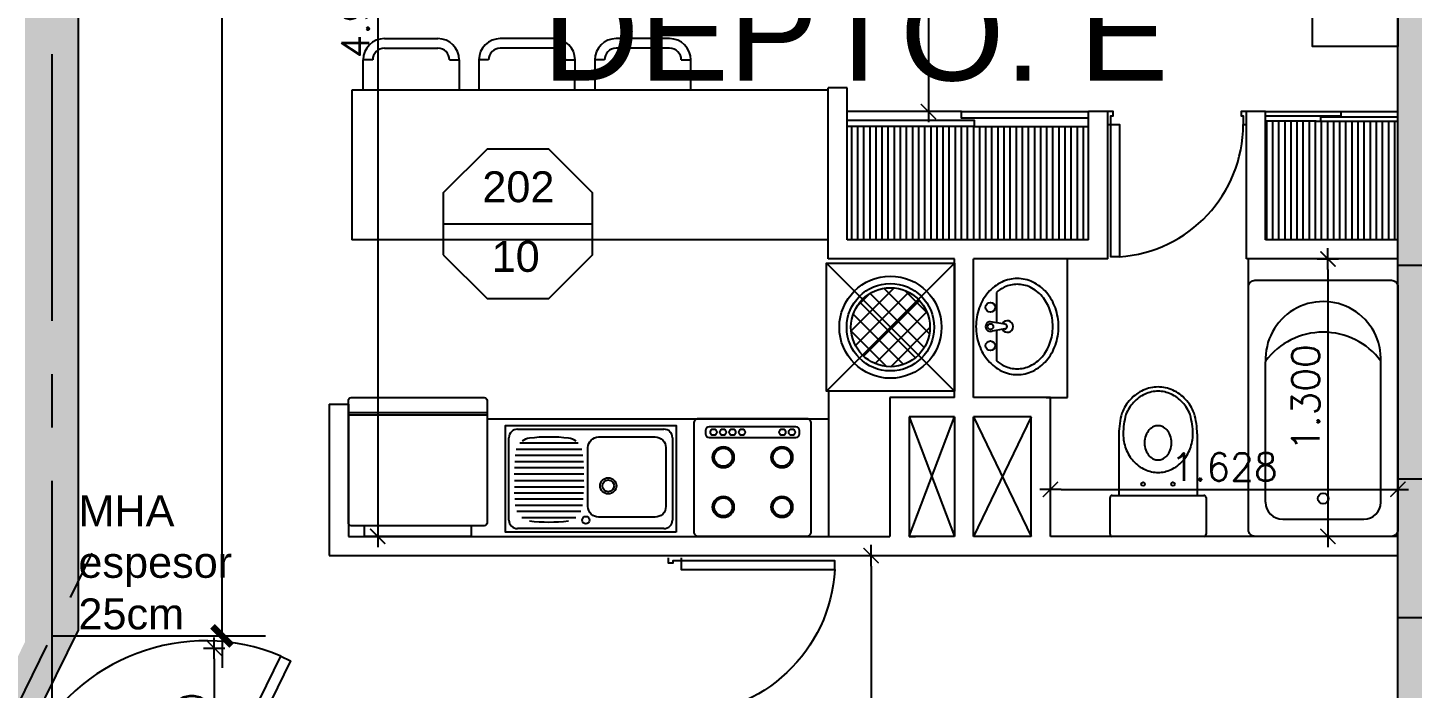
# Model space of a CAD drawing. Header units: millimetres. Extents: x 0 to 223, y -18 to 76.
# Drawn here: x 139.1 to 145.59, y 37.26 to 40.35 of the extents above; entities that cross this region are included whole.
import ezdxf

# ---------------------------------------------------------------- set-up
doc = ezdxf.new("R2010")
doc.units = ezdxf.units.MM
doc.linetypes.add('CENTER', pattern=[2, 1.25, -0.25, 0.25, -0.25])
for name, color, linetype in [('01', 1, 'Continuous'), ('04', 4, 'Continuous'), ('06', 6, 'Continuous'), ('Capa1', 8, 'Continuous'), ('COTAS1', 2, 'Continuous'), ('Cotas2', 1, 'Continuous'), ('EJES', 1, 'CENTER'), ('GRIS', 9, 'Continuous'), ('LOSAS', 7, 'Continuous'), ('MUROS_EST', 5, 'Continuous'), ('PUERTAS', 1, 'Continuous'), ('VIGAS_1', 2, 'Continuous')]:
    doc.layers.add(name, color=color, linetype=linetype)
doc.styles.add('Arial', font='arial.ttf')
doc.styles.add('INTERARQ', font='ROMANS.SHX')
doc.styles.get("Standard").update_dxf_attribs({"font": 'arial.ttf'})
doc.dimstyles.new('ESCALA_1-50', dxfattribs={"dimtxt": 0.13, "dimasz": 0.05, "dimexe": 0.18, "dimexo": 0.0625, "dimgap": 0.04, "dimtad": 1, "dimdec": 3, "dimzin": 0, "dimdsep": 46, "dimtxsty": 'INTERARQ', "dimblk": 'DIMTICK', "dimcen": 0.09, "dimse1": 1, "dimse2": 1, "dimclrd": 1, "dimclre": 1, "dimclrt": 2, "dimadec": 0, "dimazin": 0, "dimtfac": 4.5, "dimtdec": 3, "dimtofl": 0, "dimtmove": 2, "dimatfit": 3, "dimldrblk": 'DIMTICK', "dimfxl": 1, "dimtolj": 1, "dimtzin": 0, "dimarcsym": 0})
pattern_1 = [(0, (0, 0), (0, 6.985), [5.08, -1.905]), (90, (0, 0), (-6.985, 4e-16), [5.08, -1.905])]

# ---------------------------------------------------------------- blocks, each defined once
blk = doc.blocks.new('DIMTICK')
at = {"color": 1}
for p, q in [((-1, 0), (1, 0)), ((0, 1), (0, -1))]:
    blk.add_line(p, q, dxfattribs=at)
at = {"color": 3, "const_width": 0.141}
blk.add_lwpolyline([(0.71, 0.71), (-0.71, -0.71)], dxfattribs=at)
blk = doc.blocks.new('*D135')
at = {"layer": '01', "color": 1, "lineweight": -2, "transparency": 16777216}
blk.add_line((139.9729, 37.3973), (139.9729, 36.5773), dxfattribs=at)
at = {"layer": 'Defpoints', "color": 0, "transparency": 16777216}
for p in [(140.1598, 37.4473), (139.9729, 36.5273), (140.1598, 36.5273)]:
    blk.add_point(p, dxfattribs=at)
at = {"layer": '01', "color": 1, "lineweight": -2, "transparency": 16777216, "xscale": 0.05, "yscale": 0.05, "zscale": 0.05}
for p, rotation in [((139.9729, 37.4473), 90), ((139.9729, 36.5273), 270)]:
    blk.add_blockref('DIMTICK', p, dxfattribs=dict(at, rotation=rotation))
at = {"layer": '01', "color": 2, "transparency": 16777216, "insert": (139.8679, 36.9873), "char_height": 0.13, "attachment_point": 5, "rotation": 90, "style": 'INTERARQ'}
blk.add_mtext('\\A1;0.920', dxfattribs=at)
blk = doc.blocks.new('Tina 120')
for p, q in [((0.19, -0.08), (-0.19, -0.08)), ((-0.27, -0.16), (-0.27, -0.8175)), ((0.27, -0.16), (0.27, -0.8175))]:
    blk.add_line(p, q)
blk.add_lwpolyline([(0.35, -0.03), (0.35, -1.17, -0.414214), (0.32, -1.2), (-0.32, -1.2, -0.414214), (-0.35, -1.17), (-0.35, -0.03, -0.414214), (-0.32, 0), (0.32, 0, -0.414214)], format="xyb", close=True)
blk.add_circle((0, -0.1774), 0.025)
for centre, radius, start, end in [((-0.19, -0.16), 0.08, 90, 180), ((0.19, -0.16), 0.08, 0, 90), ((0, -0.8297), 0.2703, 177.40787, 2.59213), ((0, -0.6197), 0.337, 216.75985, 323.24015)]:
    blk.add_arc(centre, radius, start, end)
blk = doc.blocks.new('CAMA-GR')
blk.add_line((0.35, 0.75), (0.35, -0.75))
at = {"color": 9}
for p, q in [((1.695, -0.75), (1.695, 0.75)), ((1.73, -0.75), (1.73, 0.75)), ((1.765, -0.75), (1.765, 0.75)), ((1.8, -0.75), (1.8, 0.75)), ((0.6523, 0.65), (1.9, 0.65)), ((0.674, 0.615), (1.9, 0.615)), ((0.6775, 0.545), (1.9, 0.545)), ((0.6821, 0.58), (1.9, 0.58))]:
    blk.add_line(p, q, dxfattribs=at)
for points in [[(0, 1.2178), (0.4, 1.2178), (0.4, 0.8178), (0, 0.8178)], [(1.9, 0.75), (0, 0.75), (0, -0.75), (1.9, -0.75)], [(0, -1.2178), (0.4, -1.2178), (0.4, -0.8178), (0, -0.8178)]]:
    blk.add_lwpolyline(points, close=True)
blk.add_lwpolyline([(0.599, 0.75, 0.196142), (0.35, 0.175, -0.130879), (0.6366, 0.4914, 0.426673), (0.6638, 0.6332, -0.055293)], format="xyb", close=True)
blk = doc.blocks.new('REFRI')
for p, q in [((-0.58, -0.325), (-0.58, 0.325)), ((-0.57, -0.325), (-0.57, 0.325))]:
    blk.add_line(p, q)
blk.add_lwpolyline([(-0.6368, 0.325), (-0.0632, 0.325, -0.414214), (-0.05, 0.3118), (-0.05, -0.3118, -0.414214), (-0.0632, -0.325), (-0.6368, -0.325, -0.414214), (-0.65, -0.3118), (-0.65, 0.3118, -0.414214)], format="xyb", close=True)
blk.add_lwpolyline([(-0.05, 0.25), (0, 0.25), (0, -0.25), (-0.05, -0.25)])
blk = doc.blocks.new('P_65')
at = {"color": 9}
blk.add_arc((-0.0126, 0.059), 0.6224, 93.90508, 179.90905, dxfattribs=at)
at = {"layer": 'PUERTAS'}
blk.add_lwpolyline([(-0.015, 0.06), (-0.055, 0.06), (-0.055, 0.68), (-0.015, 0.68)], close=True, dxfattribs=at)
for points in [[(-0.65, 0), (-0.625, 0), (-0.625, 0.02), (-0.635, 0.02), (-0.635, 0.06), (-0.65, 0.06)], [(0, 0.06), (-0.015, 0.06), (-0.015, 0.02), (-0.025, 0.02), (-0.025, 0), (0, 0)]]:
    blk.add_lwpolyline(points, dxfattribs=at)
blk = doc.blocks.new('Van1-pla')
for p, q in [((-1.41, 37.99), (-2.71, 45.49)), ((0.99, 37.99), (2.29, 45.49)), ((-2.16, 42.32), (-18.03, 42.32)), ((17.6, 42.32), (1.74, 42.32))]:
    blk.add_line(p, q)
blk.add_lwpolyline([(-25.21, 31.5, 0.112687), (-23.37, 23.44, 0.103282), (-17.89, 16.3, 0.092276), (-9.94, 11.68, 0.085761), (-0.21, 10, 0.085761), (9.52, 11.68, 0.092276), (17.47, 16.3, 0.103282), (22.95, 23.44, 0.112687), (24.79, 31.5, 0.112687), (22.95, 39.56, 0.103282), (17.47, 46.7, 0.092276), (9.52, 51.32, 0.085761), (-0.21, 53, 0.085761), (-9.94, 51.32, 0.092276), (-17.89, 46.7, 0.103282), (-23.37, 39.56, 0.112687)], format="xyb", close=True)
for points in [[(-18.03, 42.32, 0.063934), (-20.67, 38.26, 0.112687), (-22.21, 31.5, 0.112687)], [(-22.21, 31.5, 0.112687), (-20.67, 24.74, 0.103282), (-15.93, 18.57, 0.092276), (-8.94, 14.51, 0.085761), (-0.21, 13, 0.085761), (8.51, 14.51, 0.092276), (15.51, 18.57, 0.103282), (20.25, 24.74, 0.112687), (21.79, 31.5, 0.112687), (20.25, 38.26, 0.063934), (17.6, 42.32, 0.092276)]]:
    blk.add_lwpolyline(points, format="xyb")
for centre, radius in [((-10.21, 45.49), 2.5), ((-0.21, 45.49), 1.5), ((9.79, 45.49), 2.5)]:
    blk.add_circle(centre, radius)
for centre, radius, start, end in [((-0.21, 45.49), 2.5, 340.33287, 199.66713), ((-0.21, 36.6), 3, 118.18244, 61.81756), ((-0.21, 37.99), 1.2, 180, 0)]:
    blk.add_arc(centre, radius, start, end)
blk = doc.blocks.new('P_75')
at = {"color": 9}
blk.add_arc((-0.0129, 0.0592), 0.7221, 93.33599, 179.93331, dxfattribs=at)
at = {"layer": 'PUERTAS'}
blk.add_lwpolyline([(-0.015, 0.06), (-0.055, 0.06), (-0.055, 0.78), (-0.0149, 0.78)], close=True, dxfattribs=at)
for points in [[(-0.75, 0), (-0.725, 0), (-0.725, 0.02), (-0.735, 0.02), (-0.735, 0.06), (-0.75, 0.06)], [(0, 0.06), (-0.015, 0.06), (-0.015, 0.02), (-0.025, 0.02), (-0.025, 0), (0, 0)]]:
    blk.add_lwpolyline(points, dxfattribs=at)
blk = doc.blocks.new('LAVPLATO')
for p, q in [((-0.383, -0.443), (-0.383, -0.057)), ((-0.343, -0.017), (0.343, -0.017)), ((0.383, -0.057), (0.383, -0.443)), ((0.0387, -0.1255), (0.3533, -0.1255)), ((0.0458, -0.0965), (0.3462, -0.0965)), ((0.0694, -0.0675), (0.3226, -0.0675)), ((0.0338, -0.1835), (0.3582, -0.1835)), ((0.0357, -0.1545), (0.3563, -0.1545)), ((0.0315, -0.2115), (0.3574, -0.2115)), ((0.0319, -0.2415), (0.3578, -0.2415)), ((0.0323, -0.2715), (0.3582, -0.2715)), ((0.0327, -0.3015), (0.3578, -0.3015)), ((0.0342, -0.3305), (0.3563, -0.3305)), ((0.0342, -0.3305), (0.3563, -0.3305)), ((0.0369, -0.3595), (0.3536, -0.3595)), ((0.0369, -0.3595), (0.3536, -0.3595)), ((0.0416, -0.3885), (0.3489, -0.3885)), ((0.0586, -0.4175), (0.3319, -0.4175)), ((0.343, -0.483), (-0.343, -0.483))]:
    blk.add_line(p, q)
blk.add_lwpolyline([(-0.4, 0), (0.4, 0), (0.4, -0.5), (-0.4, -0.5)], close=True)
blk.add_lwpolyline([(-0.302, -0.0709), (-0.037, -0.0709, -0.414214), (0.013, -0.1209), (0.013, -0.3965, -0.414214), (-0.037, -0.4465), (-0.302, -0.4465, -0.414214), (-0.352, -0.3965), (-0.352, -0.1209, -0.414214)], format="xyb", close=True)
for centre, radius in [((0.023, -0.057), 0.0175), ((-0.082, -0.2175), 0.038), ((-0.082, -0.2175), 0.0275)]:
    blk.add_circle(centre, radius)
for centre, radius, start, end in [((-0.343, -0.057), 0.04, 90, 180), ((0.196, -0.7978), 0.75, 83.02075, 96.97925), ((0.343, -0.057), 0.04, 360, 90), ((-0.343, -0.443), 0.04, 180, 270), ((0.1132, -0.3662), 0.075, 233.56948, 263.02075), ((0.1952, 0.3038), 0.75, 263.02075, 276.97925), ((0.2773, -0.3662), 0.075, 276.97925, 306.43052), ((0.343, -0.443), 0.04, 270, 360)]:
    blk.add_arc(centre, radius, start, end)
blk = doc.blocks.new('encimera')
for points in [[(-0.5635, -0.275), (-0.0548, -0.275, 0.414214), (-0.0341, -0.2543), (-0.0341, 0.2543, 0.414214), (-0.0548, 0.275), (-0.5635, 0.275, 0.414214), (-0.5841, 0.2543), (-0.5841, -0.2543, 0.414214)], [(-0.5298, -0.22), (-0.5134, -0.22, 0.414214), (-0.4968, -0.2035), (-0.4968, 0.2035, 0.414214), (-0.5134, 0.22), (-0.5298, 0.22, 0.414214), (-0.5463, 0.2035), (-0.5463, -0.2035, 0.414214)]]:
    blk.add_lwpolyline(points, format="xyb", close=True)
at = {"color": 9}
for centre, radius in [((-0.5218, 0.1843), 0.0148), ((-0.5218, 0.1401), 0.0148), ((-0.4042, 0.1375), 0.0424), ((-0.1716, 0.1375), 0.0424), ((-0.5218, -0.0499), 0.0148), ((-0.5218, -0.0942), 0.0148), ((-0.5218, -0.1385), 0.0148), ((-0.4042, -0.1375), 0.0424), ((-0.1716, -0.1375), 0.0424), ((-0.5218, -0.1828), 0.0148)]:
    blk.add_circle(centre, radius, dxfattribs=at)
for centre in [(-0.4042, 0.1375), (-0.1716, 0.1375), (-0.4042, -0.1375), (-0.1716, -0.1375)]:
    blk.add_circle(centre, 0.05)
blk = doc.blocks.new('TICK1')
at = {"color": 2}
for points in [[(0, 0), (-1, 0)], [(0, 0), (1, 0)]]:
    blk.add_lwpolyline(points, dxfattribs=at)
at = {"color": 2, "const_width": 0.2}
blk.add_lwpolyline([(-0.3, -0.3), (0.3, 0.3)], dxfattribs=at)
blk = doc.blocks.new('*D301')
at = {"layer": '01', "color": 1, "lineweight": -2, "transparency": 16777216}
blk.add_line((143.3201, 42.9005), (143.3201, 40.0104), dxfattribs=at)
at = {"layer": 'Defpoints', "color": 0, "transparency": 16777216}
for p in [(142.94, 42.9505), (142.94, 39.9604), (143.3201, 39.9604)]:
    blk.add_point(p, dxfattribs=at)
at = {"layer": '01', "color": 1, "lineweight": -2, "transparency": 16777216, "xscale": 0.05, "yscale": 0.05, "zscale": 0.05}
for p, rotation in [((143.3201, 42.9505), 90), ((143.3201, 39.9604), 270)]:
    blk.add_blockref('DIMTICK', p, dxfattribs=dict(at, rotation=rotation))
at = {"layer": '01', "color": 2, "transparency": 16777216, "insert": (143.2151, 41.4554), "char_height": 0.13, "attachment_point": 5, "rotation": 90, "style": 'INTERARQ'}
blk.add_mtext('\\A1;2.990', dxfattribs=at)
blk = doc.blocks.new('*D238')
at = {"layer": '01', "color": 1, "lineweight": -2, "transparency": 16777216}
blk.add_line((140.7397, 42.9004), (140.7397, 38.0204), dxfattribs=at)
at = {"layer": 'Defpoints', "color": 0, "transparency": 16777216}
for p in [(140.8875, 42.9504), (140.7397, 37.9704), (140.8895, 37.9704)]:
    blk.add_point(p, dxfattribs=at)
at = {"layer": '01', "color": 1, "lineweight": -2, "transparency": 16777216, "xscale": 0.05, "yscale": 0.05, "zscale": 0.05}
for p, rotation in [((140.7397, 42.9504), 90), ((140.7397, 37.9704), 270)]:
    blk.add_blockref('DIMTICK', p, dxfattribs=dict(at, rotation=rotation))
at = {"layer": '01', "color": 2, "transparency": 16777216, "insert": (140.6347, 40.4604), "char_height": 0.13, "attachment_point": 5, "rotation": 90, "style": 'INTERARQ'}
blk.add_mtext('\\A1;4.980', dxfattribs=at)
blk = doc.blocks.new('*D302')
at = {"layer": '01', "color": 1, "lineweight": -2, "transparency": 16777216}
blk.add_line((145.1923, 39.2204), (145.1923, 38.0204), dxfattribs=at)
at = {"layer": 'Defpoints', "color": 0, "transparency": 16777216}
for p in [(145.51, 39.2704), (145.1923, 37.9704), (145.52, 37.9704)]:
    blk.add_point(p, dxfattribs=at)
at = {"layer": '01', "color": 1, "lineweight": -2, "transparency": 16777216, "xscale": 0.05, "yscale": 0.05, "zscale": 0.05}
for p, rotation in [((145.1923, 39.2704), 90), ((145.1923, 37.9704), 270)]:
    blk.add_blockref('DIMTICK', p, dxfattribs=dict(at, rotation=rotation))
at = {"layer": '01', "color": 2, "transparency": 16777216, "insert": (145.0873, 38.6204), "char_height": 0.13, "attachment_point": 5, "rotation": 90, "style": 'INTERARQ'}
blk.add_mtext('\\A1;1.300', dxfattribs=at)
blk = doc.blocks.new('*D303')
at = {"layer": '01', "color": 1, "lineweight": -2, "transparency": 16777216}
blk.add_line((143.942, 38.1907), (145.47, 38.1907), dxfattribs=at)
at = {"layer": 'Defpoints', "color": 0, "transparency": 16777216}
for p in [(145.52, 38.1907), (143.892, 37.9704), (145.52, 37.9704)]:
    blk.add_point(p, dxfattribs=at)
at = {"layer": '01', "color": 1, "lineweight": -2, "transparency": 16777216, "xscale": 0.05, "yscale": 0.05, "zscale": 0.05, "rotation": 180}
blk.add_blockref('DIMTICK', (143.892, 38.1907), dxfattribs=at)
at = {"layer": '01', "color": 1, "lineweight": -2, "transparency": 16777216, "xscale": 0.05, "yscale": 0.05, "zscale": 0.05}
blk.add_blockref('DIMTICK', (145.52, 38.1907), dxfattribs=at)
at = {"layer": '01', "color": 2, "transparency": 16777216, "insert": (144.706, 38.2957), "char_height": 0.13, "attachment_point": 5, "style": 'INTERARQ'}
blk.add_mtext('\\A1;1.628', dxfattribs=at)
blk = doc.blocks.new('*D306')
at = {"layer": '01', "color": 1, "lineweight": -2, "transparency": 16777216}
blk.add_line((143.051, 37.8304), (143.051, 35.5755), dxfattribs=at)
at = {"layer": 'Defpoints', "color": 0, "transparency": 16777216}
for p in [(145.52, 37.8804), (143.051, 35.5255), (145.52, 35.5255)]:
    blk.add_point(p, dxfattribs=at)
at = {"layer": '01', "color": 1, "lineweight": -2, "transparency": 16777216, "xscale": 0.05, "yscale": 0.05, "zscale": 0.05}
for p, rotation in [((143.051, 37.8804), 90), ((143.051, 35.5255), 270)]:
    blk.add_blockref('DIMTICK', p, dxfattribs=dict(at, rotation=rotation))
at = {"layer": '01', "color": 2, "transparency": 16777216, "insert": (142.946, 36.7029), "char_height": 0.13, "attachment_point": 5, "rotation": 90, "style": 'INTERARQ'}
blk.add_mtext('\\A1;2.355', dxfattribs=at)

msp = doc.modelspace()

# ---------------------------------------------------------------- hatches: boundary and pattern name
h = msp.add_hatch()
h.set_pattern_fill('LINE', color=8, scale=0.009, angle=90, style=0)
h.set_pattern_definition([(90, (-456.25565, 738.132404), (-0.028575, 0), [])])
h.paths.add_polyline_path([(145.1371, 39.9164), (144.88, 39.9164), (144.88, 39.3604), (145.52, 39.3604), (145.52, 39.9164)])
h = msp.add_hatch()
h.set_pattern_fill('LINE', color=8, scale=0.009, angle=90, style=0)
h.set_pattern_definition([(90, (-451.99946, 1114.07416), (-0.028575, 0), [])])
h.paths.add_polyline_path([(142.94, 39.8904), (142.94, 39.3604), (144.07, 39.3604), (144.07, 39.8904), (143.535, 39.8904)])
h = msp.add_hatch()
h.set_pattern_fill('ANSI37', color=8, scale=0.5, style=0)
h.set_pattern_definition([(45, (-5227.73946, -7970.33322), (-0.04419417382, 0.04419417382), []), (135, (-5227.73946, -7970.33322), (-0.04419417382, -0.04419417382), [])])
h.paths.add_polyline_path([(143.0112, 39.0813), (143.142, 38.9504), (143.2728, 39.0812, 0.414214)])
h.paths.add_polyline_path([(143.0111, 38.8196, 0.414214), (143.2728, 38.8196), (143.142, 38.9504)])
h.paths.add_polyline_path([(143.142, 38.9504), (143.0112, 39.0813, 0.198983), (142.957, 38.9504, 0.198842), (143.0111, 38.8196)])
h.paths.add_polyline_path([(143.2728, 38.8196, 0.198983), (143.327, 38.9504, 0.198842), (143.2728, 39.0812), (143.142, 38.9504)])
at = {"layer": 'MUROS_EST', "transparency": 33554687}
h = msp.add_hatch(dxfattribs=at)
h.set_pattern_fill('ANGLE', color=256)
h.set_pattern_definition(pattern_1)
h.paths.add_polyline_path([(141.2093, 35.5255), (140.42, 35.5255), (140.42, 35.4005), (141.2093, 35.4005)])
h.paths.add_polyline_path([(140.0619, 35.4005), (139.9619, 35.4005), (139.9619, 35.2755), (140.0619, 35.2755)])
h.paths.add_polyline_path([(140.0619, 36.549), (139.9619, 36.549), (139.9619, 35.4005), (140.0619, 35.4005)])
h.paths.add_polyline_path([(141.2093, 35.5255), (141.2093, 35.4005), (145.77, 35.4005), (145.77, 36.3348), (145.62, 36.3348), (145.52, 36.3348), (145.52, 35.5255), (143.488, 35.5255)])
h.paths.add_polyline_path([(145.77, 35.4005), (141.2093, 35.4005), (141.2093, 35.2755), (145.77, 35.2755)])
h.paths.add_polyline_path([(145.77, 36.5905), (145.635, 36.5905), (145.635, 36.5905), (145.605, 36.5905), (145.52, 36.5905), (145.52, 36.3348), (145.62, 36.3348), (145.77, 36.3348)])
h.paths.add_polyline_path([(145.62, 40.8103), (145.52, 40.8103), (145.52, 39.2405), (145.605, 39.2405), (145.605, 39.2405), (145.62, 39.2405)])
h.paths.add_polyline_path([(145.77, 40.8103), (145.62, 40.8103), (145.62, 39.2405), (145.77, 39.2405)])
h.paths.add_polyline_path([(145.62, 42.1705), (145.52, 42.1705), (145.52, 40.8103), (145.62, 40.8103)])
h.paths.add_polyline_path([(145.77, 42.1705), (145.62, 42.1705), (145.62, 40.8103), (145.77, 40.8103)])
h.paths.add_polyline_path([(145.62, 42.9304), (145.52, 42.9304), (145.52, 42.1705), (145.62, 42.1705)])
h.paths.add_polyline_path([(145.77, 42.9304), (145.62, 42.9304), (145.62, 42.1705), (145.77, 42.1705)])
h.paths.add_polyline_path([(145.62, 43.3304), (145.52, 43.3304), (145.52, 42.9304), (145.62, 42.9304)])
h.paths.add_polyline_path([(145.77, 43.3304), (145.62, 43.3304), (145.62, 42.9304), (145.77, 42.9304)])
h.paths.add_polyline_path([(139.2119, 44.0428), (139.0869, 44.0354), (139.0869, 42.1705), (139.2119, 42.1705)])
h.paths.add_polyline_path([(139.3369, 44.0502), (139.2119, 44.0428), (139.2119, 42.1705), (139.3369, 42.1705)])
h.paths.add_polyline_path([(139.2119, 42.1705), (139.0869, 42.1705), (139.0869, 40.8103), (139.2119, 40.8103)])
h.paths.add_polyline_path([(139.3369, 42.1705), (139.2119, 42.1705), (139.2119, 40.8103), (139.3369, 40.8103)])
h.paths.add_polyline_path([(139.2119, 40.8103), (139.0869, 40.8103), (139.0869, 37.476), (138.8004, 36.8915), (138.8902, 36.8475), (139.2119, 37.5038)])
h.paths.add_polyline_path([(139.2119, 44.1504), (139.0869, 44.1504), (139.0869, 44.0504), (139.2119, 44.0504)])
h.paths.add_polyline_path([(139.3369, 44.1504), (139.2119, 44.1504), (139.2119, 44.0504), (139.3369, 44.0504)])
h.paths.add_polyline_path([(139.3369, 37.7588), (139.2119, 37.5038), (139.3233, 37.5038), (139.3369, 37.5316)])
h.paths.add_polyline_path([(134.5444, 44.1504), (133.1119, 44.1504), (133.1119, 44.0504), (134.5444, 44.0504)])
h.paths.add_polyline_path([(134.5444, 44.0504), (133.1119, 44.0504), (133.1119, 43.2359), (133.3619, 43.2359), (133.3619, 43.2768), (133.3619, 43.7268), (133.3619, 43.9504), (134.5444, 43.9504)])
h.paths.add_polyline_path([(133.3619, 43.2359), (133.1119, 43.2359), (133.1119, 42.1705), (133.3619, 42.1705)])
h.paths.add_polyline_path([(130.1532, 40.4005), (130.1532, 40.6865), (129.9507, 40.6865), (129.9507, 40.4005)], flags=9)
h.paths.add_polyline_path([(130.2456, 39.0206), (130.2456, 39.3003), (130.0431, 39.3003), (130.0431, 39.0206)], flags=9)
h.paths.add_polyline_path([(130.2456, 39.7174), (130.2456, 40.0034), (130.0431, 40.0034), (130.0431, 39.7174)], flags=9)
h.paths.add_polyline_path([(130.2456, 36.4828), (130.2456, 36.8781), (130.0431, 36.8781), (130.0431, 36.4828)], flags=9)
h.paths.add_polyline_path([(130.2456, 37.3756), (130.2456, 37.6553), (130.0431, 37.6553), (130.0431, 37.3756)], flags=9)
h.paths.add_polyline_path([(130.2456, 38.1527), (130.2456, 38.5481), (130.0431, 38.5481), (130.0431, 38.1527)], flags=9)
h.paths.add_polyline_path([(130.2456, 35.6474), (130.2456, 35.9335), (130.0431, 35.9335), (130.0431, 35.6474)], flags=9)
h = msp.add_hatch(dxfattribs=at)
h.set_pattern_fill('ANGLE', color=256)
h.set_pattern_definition(pattern_1)
h.paths.add_polyline_path([(145.62, 42.1705), (145.52, 42.1705), (145.52, 40.8103), (145.62, 40.8103)])
h.paths.add_polyline_path([(145.77, 42.1705), (145.62, 42.1705), (145.62, 40.8103), (145.77, 40.8103)])
h.paths.add_polyline_path([(145.62, 40.8103), (145.52, 40.8103), (145.52, 39.2405), (145.605, 39.2405), (145.605, 39.2405), (145.62, 39.2405)])
h.paths.add_polyline_path([(145.77, 40.8103), (145.62, 40.8103), (145.62, 39.2405), (145.77, 39.2405)])
h.paths.add_polyline_path([(145.77, 42.9304), (145.62, 42.9304), (145.62, 42.1705), (145.77, 42.1705)])
h.paths.add_polyline_path([(145.77, 43.3304), (145.62, 43.3304), (145.62, 42.9304), (145.77, 42.9304)])
h.paths.add_polyline_path([(145.62, 43.3304), (145.52, 43.3304), (145.52, 42.9304), (145.62, 42.9304)])
h.paths.add_polyline_path([(145.62, 42.9304), (145.52, 42.9304), (145.52, 42.1705), (145.62, 42.1705)])
h.paths.add_polyline_path([(139.2119, 40.8103), (139.0869, 40.8103), (139.0869, 37.476), (138.8004, 36.8915), (138.8902, 36.8475), (139.2119, 37.5038)])
h = msp.add_hatch(color=256, dxfattribs=at)
h.dxf.hatch_style = 1
h.paths.add_polyline_path([(139.3369, 40.8103), (139.2119, 40.8103), (139.2119, 37.5038), (139.3369, 37.7588)])
h.paths.add_polyline_path([(139.3233, 37.5038), (139.2119, 37.5038), (139.2119, 37.2766)])
h.paths.add_polyline_path([(139.2119, 37.2766), (139.2119, 37.5038), (138.8902, 36.8475), (138.98, 36.8035)])
h = msp.add_hatch(dxfattribs=at)
h.set_pattern_fill('ANGLE', color=256)
h.set_pattern_definition(pattern_1)
h.paths.add_polyline_path([(139.3369, 37.7588), (139.2119, 37.5038), (139.3233, 37.5038), (139.3369, 37.5316)])
at = {"layer": 'PUERTAS', "transparency": 33554687}
h = msp.add_hatch(dxfattribs=at)
h.set_pattern_fill('ANGLE', color=256)
h.set_pattern_definition(pattern_1)
h.paths.add_polyline_path([(78.3046, 36.1822), (78.3046, 36.5327), (78.3046, 36.8327), (78.3046, 37.4473), (79.4871, 37.4473), (79.4871, 37.6473), (78.0546, 37.6473), (78.0546, 36.8327), (78.0546, 36.1822), (78.0546, 33.7473), (78.3046, 33.7473)])
edge = h.paths.add_edge_path()
edge.add_line((140.52, 32.6835), (140.52, 35.2755))
edge.add_line((140.52, 32.6835), (140.32, 32.6835))
edge.add_line((140.32, 32.6835), (140.32, 35.2755))
edge.add_line((140.52, 32.7505), (140.52, 34.6436))
edge.add_line((139.9619, 35.2755), (140.32, 35.2755))
edge.add_line((140.1619, 35.5255), (140.1619, 36.549))
edge.add_line((140.52, 35.2755), (145.77, 35.2755))
edge.add_line((140.1619, 35.5255), (145.52, 35.5255))
edge.add_line((139.9619, 35.2755), (139.9619, 36.549))
edge.add_line((139.9619, 36.549), (140.1619, 36.549))
edge.add_line((145.77, 35.2755), (145.77, 36.5905))
edge.add_line((145.52, 35.5255), (145.52, 36.5905))
at = {"layer": 'VIGAS_1', "transparency": 33554687}
h = msp.add_hatch(dxfattribs=at)
h.set_pattern_fill('ANGLE', color=5)
h.set_pattern_definition(pattern_1)
h.paths.add_polyline_path([(133.3619, 43.7268), (133.3619, 43.9504), (134.5444, 43.9504), (134.5444, 44.0504), (133.1119, 44.0504), (133.1119, 43.2359), (133.3619, 43.2359), (133.3619, 43.2768)])
h.paths.add_polyline_path([(134.5444, 44.1504), (133.1119, 44.1504), (133.1119, 44.0504), (134.5444, 44.0504)])
h.paths.add_polyline_path([(133.3619, 43.2359), (133.1119, 43.2359), (133.1119, 42.1705), (133.3619, 42.1705)])
h.paths.add_polyline_path([(133.1119, 40.2504), (133.1119, 40.8103), (133.3619, 40.8103), (133.3619, 40.2504)])
h.paths.add_polyline_path([(139.2119, 44.1504), (139.0869, 44.1504), (139.0869, 44.0504), (139.2119, 44.0504)])
h.paths.add_polyline_path([(139.3369, 44.1504), (139.2119, 44.1504), (139.2119, 44.0504), (139.3369, 44.0504)])
h.paths.add_polyline_path([(139.3369, 44.0502), (139.2119, 44.0428), (139.2119, 42.1705), (139.3369, 42.1705)])
h.paths.add_polyline_path([(139.2119, 44.0428), (139.0869, 44.0354), (139.0869, 42.1705), (139.2119, 42.1705)])
h.paths.add_polyline_path([(139.3369, 42.1705), (139.2119, 42.1705), (139.2119, 40.8103), (139.3369, 40.8103)])
h.paths.add_polyline_path([(139.2119, 42.1705), (139.0869, 42.1705), (139.0869, 40.8103), (139.2119, 40.8103)])
h.paths.add_polyline_path([(139.2119, 40.8103), (139.0869, 40.8103), (139.0869, 37.476), (138.8004, 36.8915), (138.8902, 36.8475), (139.2119, 37.5038)])
h.paths.add_polyline_path([(139.3369, 37.7588), (139.2119, 37.5038), (139.3233, 37.5038), (139.3369, 37.5316)])
h.paths.add_polyline_path([(145.77, 40.8103), (145.62, 40.8103), (145.62, 39.2405), (145.77, 39.2405)])
h.paths.add_polyline_path([(145.62, 40.8103), (145.52, 40.8103), (145.52, 39.2405), (145.605, 39.2405), (145.605, 39.2405), (145.62, 39.2405)])
h.paths.add_polyline_path([(145.62, 42.1705), (145.52, 42.1705), (145.52, 40.8103), (145.62, 40.8103)])
h.paths.add_polyline_path([(145.77, 42.1705), (145.62, 42.1705), (145.62, 40.8103), (145.77, 40.8103)])
h.paths.add_polyline_path([(145.77, 42.9304), (145.62, 42.9304), (145.62, 42.1705), (145.77, 42.1705)])
h.paths.add_polyline_path([(145.62, 42.9304), (145.52, 42.9304), (145.52, 42.1705), (145.62, 42.1705)])
h.paths.add_polyline_path([(145.62, 43.3304), (145.52, 43.3304), (145.52, 42.9304), (145.62, 42.9304)])
h.paths.add_polyline_path([(145.77, 43.3304), (145.62, 43.3304), (145.62, 42.9304), (145.77, 42.9304)])
h.paths.add_polyline_path([(145.77, 36.3348), (145.62, 36.3348), (145.52, 36.3348), (145.52, 35.5255), (143.488, 35.5255), (141.2093, 35.5255), (141.2093, 35.4005), (145.77, 35.4005)])
h.paths.add_polyline_path([(145.77, 36.5905), (145.635, 36.5905), (145.635, 36.5905), (145.605, 36.5905), (145.52, 36.5905), (145.52, 36.3348), (145.62, 36.3348), (145.77, 36.3348)])
h.paths.add_polyline_path([(145.77, 35.4005), (141.2093, 35.4005), (141.2093, 35.2755), (145.77, 35.2755)])
h.paths.add_polyline_path([(141.2093, 35.5255), (140.42, 35.5255), (140.42, 35.4005), (141.2093, 35.4005)])
h.paths.add_polyline_path([(141.2093, 35.4005), (140.42, 35.4005), (140.42, 35.0805), (140.52, 35.0805), (140.52, 35.2755), (141.2093, 35.2755)])
h.paths.add_polyline_path([(140.42, 35.4005), (140.0619, 35.4005), (140.0619, 35.2755), (140.32, 35.2755), (140.32, 35.0805), (140.42, 35.0805)])
h.paths.add_polyline_path([(140.42, 35.5255), (140.1619, 35.5255), (140.1619, 36.549), (140.0619, 36.549), (140.0619, 35.4005), (140.42, 35.4005)])
h.paths.add_polyline_path([(140.0619, 35.4005), (139.9619, 35.4005), (139.9619, 35.2755), (140.0619, 35.2755)])
h.paths.add_polyline_path([(140.0619, 36.549), (139.9619, 36.549), (139.9619, 35.4005), (140.0619, 35.4005)])
h.paths.add_polyline_path([(138.4619, 35.9505), (138.3619, 35.9505), (138.3619, 35.4005), (138.4619, 35.4005)])
h.paths.add_polyline_path([(138.5619, 35.9505), (138.4619, 35.9505), (138.4619, 35.4005), (138.5619, 35.4005)])
h.paths.add_polyline_path([(138.4619, 35.4005), (138.3619, 35.4005), (138.3619, 35.2055), (137.4869, 35.2055), (137.4869, 35.0805), (138.4619, 35.0805)])
h.paths.add_polyline_path([(138.5619, 35.4005), (138.4619, 35.4005), (138.4619, 35.0805), (138.5619, 35.0805)])
h.paths.add_polyline_path([(137.4869, 35.2055), (133.3619, 35.2055), (133.3619, 35.4005), (133.1119, 35.4005), (133.1119, 35.2055), (132.7619, 35.2055), (132.7619, 35.0805), (137.4869, 35.0805)])
h.paths.add_polyline_path([(133.3619, 36.1805), (133.1119, 36.1805), (133.1119, 36.1804), (133.1119, 35.4005), (133.3619, 35.4005)])
h.paths.add_polyline_path([(138.5619, 35.0805), (138.4619, 35.0805), (138.4619, 32.3905), (138.5619, 32.3905)])
h.paths.add_polyline_path([(138.396, 34.8913), (138.981, 34.8913), (138.981, 35.0863), (138.396, 35.0863)], flags=9)
h.paths.add_polyline_path([(137.2794, 32.8183), (137.2794, 33.4033), (137.0844, 33.4033), (137.0844, 32.8183)], flags=9)
h.paths.add_polyline_path([(137.4794, 32.4356), (137.4794, 33.0206), (137.2844, 33.0206), (137.2844, 32.4356)], flags=9)
h.paths.add_polyline_path([(137.4794, 33.8349), (137.4794, 34.4013), (137.2844, 34.4013), (137.2844, 33.8349)], flags=9)
h.paths.add_polyline_path([(137.4794, 31.623), (137.4794, 32.208), (137.2844, 32.208), (137.2844, 31.623)], flags=9)
h.paths.add_polyline_path([(137.4337, 31.1153), (137.4337, 31.7003), (137.2387, 31.7003), (137.2387, 31.1153)], flags=9)
h.paths.add_polyline_path([(135.3759, 32.5888), (135.6752, 32.5888), (135.6752, 32.8108), (135.3759, 32.8108)], flags=9)
h.paths.add_polyline_path([(135.3323, 32.9147), (135.7443, 32.9147), (135.7443, 33.1369), (135.3323, 33.1369)], flags=9)
h.paths.add_polyline_path([(134.1207, 31.6239), (137.3225, 31.6239), (137.3225, 32.3224), (134.1207, 32.3224)], flags=9)
h = msp.add_hatch(color=5, dxfattribs=at)
h.dxf.hatch_style = 1
h.paths.add_polyline_path([(139.3369, 44.1504), (139.0869, 44.1504), (139.0869, 43.9504), (139.0869, 37.476), (138.8004, 36.8915), (138.98, 36.8035), (139.3369, 37.5316)])
h.paths.add_polyline_path([(145.77, 43.3304), (145.52, 43.3304), (145.52, 39.2405), (145.77, 39.2405)])
h.paths.add_polyline_path([(140.1619, 35.5255), (140.1619, 36.549), (139.9619, 36.549), (139.9619, 35.2755), (140.32, 35.2755), (140.32, 32.6835), (140.52, 32.6835), (140.52, 35.2755), (145.77, 35.2755), (145.77, 36.5905), (145.52, 36.5905), (145.52, 35.5255)])
h = msp.add_hatch(color=256, dxfattribs=at)
h.dxf.hatch_style = 1
h.paths.add_polyline_path([(145.77, 39.2405), (145.52, 39.2405), (145.52, 38.2405), (145.52, 37.5905), (145.52, 36.5905), (145.77, 36.5905), (145.77, 37.5905), (145.77, 38.2405)])

# ---------------------------------------------------------------- linework, layer by layer
at = {"color": 8}
for p, q in [((143.475, 39.9604), (142.94, 39.9604)), ((144.9, 39.9604), (145.2521, 39.9604)), ((144.9, 39.9404), (145.2521, 39.9404)), ((145.1371, 39.9164), (144.9, 39.9164)), ((145.1371, 39.9164), (145.52, 39.9164)), ((145.1571, 39.9364), (145.52, 39.9364)), ((145.1571, 39.9364), (145.1571, 39.9164)), ((145.2521, 39.9604), (145.2521, 39.9404)), ((145.2521, 39.9604), (145.52, 39.9604)), ((143.535, 39.8904), (144.07, 39.8904)), ((143.2295, 37.9704), (143.442, 38.5304)), ((143.2295, 38.5304), (143.442, 37.9704))]:
    msp.add_line(p, q, dxfattribs=at)
for points in [[(142.94, 39.9204), (143.535, 39.9204), (143.535, 39.8904), (142.94, 39.8904)], [(144.07, 39.9304), (143.475, 39.9304), (143.475, 39.9604), (144.07, 39.9604)], [(143.802, 38.5304), (143.532, 37.9704)], [(143.532, 38.5304), (143.802, 37.9704)]]:
    msp.add_lwpolyline(points, dxfattribs=at)
at = {"color": 9}
msp.add_arc((139.9328, 36.566), 0.9146, 67.27959, 153.8769, dxfattribs=at)
at = {"layer": '06'}
for p, q in [((142.85, 39.2704), (142.85, 40.0727)), ((142.94, 40.0727), (142.85, 40.0727)), ((142.94, 39.3604), (142.94, 40.0727)), ((144.07, 39.3604), (144.07, 39.9604)), ((144.16, 39.9604), (144.07, 39.9604)), ((144.16, 39.2704), (144.16, 39.9604)), ((144.9, 39.9604), (144.81, 39.9604)), ((144.81, 39.2704), (144.81, 39.9604)), ((144.9, 39.3604), (144.9, 39.9604)), ((144.07, 39.3604), (142.94, 39.3604)), ((145.52, 39.3604), (144.9, 39.3604)), ((143.442, 39.2704), (142.85, 39.2704)), ((143.442, 38.6204), (143.442, 39.2704)), ((144.16, 39.2704), (143.532, 39.2704)), ((143.532, 38.6204), (143.532, 39.2704)), ((145.51, 39.2704), (144.81, 39.2704)), ((145.52, 39.2405), (145.77, 39.2405)), ((143.442, 38.6204), (143.1395, 38.6204)), ((143.1395, 38.6204), (143.1395, 37.9704)), ((143.892, 38.6204), (143.532, 38.6204)), ((143.892, 37.9704), (143.892, 38.6204)), ((140.5119, 38.5905), (140.6019, 38.5905)), ((140.5119, 38.5905), (140.5119, 37.8804)), ((140.6019, 38.5905), (140.6019, 37.9704)), ((143.442, 38.5304), (143.2295, 38.5304)), ((143.2295, 38.5304), (143.2295, 37.9704)), ((143.442, 38.5304), (143.442, 37.9704)), ((143.802, 38.5304), (143.532, 38.5304)), ((143.532, 37.9704), (143.532, 38.5304)), ((143.802, 37.9704), (143.802, 38.5304)), ((145.52, 38.2405), (145.77, 38.2405)), ((140.6019, 37.9704), (143.1395, 37.9704)), ((143.442, 37.9704), (143.2295, 37.9704)), ((143.2295, 37.9704), (143.2595, 37.9704)), ((143.802, 37.9704), (143.532, 37.9704)), ((145.52, 37.9704), (143.892, 37.9704)), ((140.5119, 37.8804), (145.52, 37.8804)), ((145.52, 37.5905), (145.77, 37.5905))]:
    msp.add_line(p, q, dxfattribs=at)
msp.add_lwpolyline([(145.52, 39.2704), (144.81, 39.2704)], dxfattribs=at)
at = {"layer": 'COTAS1', "color": 2}
msp.add_line((140.0103, 37.6538), (140.0103, 43.9004), dxfattribs=at)
at = {"layer": 'Cotas2'}
msp.add_line((139.2119, 37.5038), (140.2141, 37.5038), dxfattribs=at)
at = {"layer": 'EJES'}
for p, q in [((139.2119, 48.2304), (139.2119, 12.5479)), ((138.6403, 36.3377), (139.4017, 37.891))]:
    msp.add_line(p, q, dxfattribs=at)
at = {"layer": 'GRIS'}
for p, q in [((140.7709, 40.3026), (141.0209, 40.3026)), ((141.564, 40.3026), (141.314, 40.3026)), ((142.1069, 40.3025), (141.8569, 40.3025)), ((140.771, 40.2576), (141.021, 40.2576)), ((141.564, 40.2576), (141.314, 40.2576)), ((142.1069, 40.2575), (141.8569, 40.2575)), ((140.671, 40.0604), (140.671, 40.2025)), ((140.716, 40.2025), (140.671, 40.2025)), ((141.076, 40.2026), (141.121, 40.2026)), ((141.121, 40.2026), (141.121, 40.0605)), ((141.214, 40.2026), (141.2139, 40.0605)), ((141.259, 40.2026), (141.214, 40.2026)), ((141.619, 40.2025), (141.664, 40.2025)), ((141.6639, 40.0604), (141.664, 40.2025)), ((141.7569, 40.2025), (141.7569, 40.0604)), ((141.8019, 40.2025), (141.7569, 40.2025)), ((142.1619, 40.2025), (142.2069, 40.2025)), ((142.2069, 40.0603), (142.2069, 40.2025)), ((142.85, 40.0604), (140.618, 40.0604)), ((140.618, 40.0604), (140.618, 39.3604)), ((142.85, 39.3604), (140.618, 39.3604)), ((143.972, 38.6204), (143.972, 39.2704)), ((144.82, 39.108), (144.82, 39.2704)), ((142.842, 38.6504), (143.442, 39.2504)), ((142.842, 39.2504), (143.442, 38.6504)), ((142.852, 38.6504), (142.852, 37.9704)), ((143.872, 38.6204), (143.972, 38.6204)), ((142.852, 38.5197), (141.2519, 38.5197)), ((144.2128, 38.4503), (144.2128, 38.1622)), ((144.5791, 38.4503), (144.5791, 38.1622)), ((144.171, 37.9804), (144.171, 38.1522)), ((144.181, 38.1622), (144.611, 38.1622)), ((144.621, 38.1522), (144.621, 37.9804)), ((144.611, 37.9704), (144.181, 37.9704))]:
    msp.add_line(p, q, dxfattribs=at)
for points in [[(143.442, 39.2504), (143.442, 38.6504), (142.842, 38.6504), (142.842, 39.2504)], [(139.9309, 36.5681), (139.8854, 36.5903), (140.286, 37.4096), (140.3315, 37.3873)]]:
    msp.add_lwpolyline(points, close=True, dxfattribs=at)
for points in [[(144.396, 38.2701, 0.106666), (144.457, 38.2833, 0.10151), (144.5107, 38.3222, 0.094979), (144.5463, 38.38, 0.090825), (144.5591, 38.4503, 0.071105), (144.5463, 38.5407, 0.094979), (144.5107, 38.5984, 0.10151), (144.457, 38.6373, 0.106666), (144.396, 38.6505, 0.106666), (144.3349, 38.6373, 0.10151), (144.2812, 38.5984, 0.094979), (144.2457, 38.5407, 0.071105), (144.2328, 38.4503, 0.090825), (144.2457, 38.38, 0.094979), (144.2812, 38.3222, 0.10151), (144.3349, 38.2833, 0.106666)], [(144.396, 38.3285, 0.106666), (144.4158, 38.3328, 0.10151), (144.437, 38.3482, 0.094979), (144.4528, 38.3738, 0.090825), (144.4591, 38.4087, 0.090825), (144.4528, 38.4436, 0.094979), (144.437, 38.4692, 0.10151), (144.4158, 38.4846, 0.106666), (144.396, 38.4888, 0.106666), (144.3762, 38.4846, 0.10151), (144.355, 38.4692, 0.094979), (144.3392, 38.4436, 0.090825), (144.3328, 38.4087, 0.090825), (144.3392, 38.3738, 0.094979), (144.355, 38.3482, 0.10151), (144.3762, 38.3328, 0.106666)]]:
    msp.add_lwpolyline(points, format="xyb", close=True, dxfattribs=at)
for centre, radius in [((143.142, 38.9504), 0.2393), ((143.142, 38.9504), 0.205), ((143.142, 38.9504), 0.185), ((144.326, 38.2153), 0.00867), ((144.466, 38.2153), 0.00867)]:
    msp.add_circle(centre, radius, dxfattribs=at)
for centre, radius, start, end in [((140.771, 40.2026), 0.1, 90.01038, 180.01038), ((141.021, 40.2026), 0.1, 0.01038, 90.01038), ((141.314, 40.2026), 0.1, 89.98962, 179.98962), ((141.564, 40.2026), 0.1, 359.98962, 89.98962), ((141.8569, 40.2025), 0.1, 89.98962, 179.98962), ((142.1069, 40.2025), 0.1, 359.98962, 89.98962), ((140.771, 40.2026), 0.055, 90.01038, 180.01038), ((141.021, 40.2026), 0.055, 0.01038, 90.01038), ((141.314, 40.2026), 0.055, 89.98962, 179.98962), ((141.564, 40.2026), 0.055, 359.98962, 89.98962), ((141.8569, 40.2025), 0.055, 89.98962, 179.98962), ((142.1069, 40.2025), 0.055, 359.98962, 89.98962), ((144.396, 38.5025), 0.168, 90, 114.35399), ((144.396, 38.5025), 0.168, 65.64601, 90), ((144.414, 38.4769), 0.2, 137.53895, 159.24134), ((144.403, 38.4869), 0.1851, 114.35399, 137.53895), ((144.3889, 38.4869), 0.1851, 42.46105, 65.64601), ((144.3779, 38.4769), 0.2, 20.75866, 42.46105), ((144.554, 38.4504), 0.3412, 163.42628, 180.02475), ((144.2379, 38.4504), 0.3412, 359.9849, 16.57372), ((144.181, 38.1522), 0.01, 90, 180), ((144.611, 38.1522), 0.01, 360, 90), ((144.181, 37.9804), 0.01, 180, 270), ((144.611, 37.9804), 0.01, 270, 360)]:
    msp.add_arc(centre, radius, start, end, dxfattribs=at)
at = {"layer": 'LOSAS'}
msp.add_line((141.0466, 39.4348), (141.7466, 39.4348), dxfattribs=at)
msp.add_lwpolyline([(141.0466, 39.2898), (141.2516, 39.0848), (141.5416, 39.0848), (141.7466, 39.2898), (141.7466, 39.5798), (141.5416, 39.7848), (141.2516, 39.7848), (141.0466, 39.5798)], close=True, dxfattribs=at)
at = {"layer": 'MUROS_EST'}
for p, q in [((139.3369, 37.5316), (139.3369, 44.1504)), ((145.52, 39.2405), (145.52, 43.3304)), ((138.98, 36.8035), (139.3369, 37.5316))]:
    msp.add_line(p, q, dxfattribs=at)
at = {"layer": 'VIGAS_1'}
for p, q in [((145.52, 38.2405), (145.52, 39.2405)), ((145.52, 37.5905), (145.52, 38.2405)), ((145.52, 36.5905), (145.52, 37.5905))]:
    msp.add_line(p, q, dxfattribs=at)
msp.add_lwpolyline([(145.52, 39.2405), (145.77, 39.2405)], dxfattribs=at)

# ---------------------------------------------------------------- block references
at = {"layer": '06', "rotation": 180.0000000000521}
msp.add_blockref('P_65', (144.16, 39.9604), dxfattribs=at)
at = {"layer": '06', "extrusion": (0, 0, -1), "zscale": -1, "rotation": 90}
msp.add_blockref('P_75', (-142.1019, 37.8705), dxfattribs=at)
at = {"layer": 'COTAS1', "color": 2, "xscale": 0.1500000000000909, "yscale": 0.1500000000000909, "zscale": 0.1500000000000909, "rotation": 270}
msp.add_blockref('TICK1', (140.0103, 37.5038), dxfattribs=at)
at = {"layer": 'GRIS', "extrusion": (0, 0, -1), "zscale": -1}
msp.add_blockref('CAMA-GR', (-145.52, 41.484), dxfattribs=at)
at = {"layer": 'GRIS', "xscale": 0.0090000000000146, "yscale": 0.0090000000000146, "zscale": 0.0090000000000146, "rotation": 90}
msp.add_blockref('Van1-pla', (144.0199, 38.9554), dxfattribs=at)
at = {"layer": 'GRIS'}
for name, p, rotation in [('Tina 120', (145.17, 37.9704), 180), ('REFRI', (140.9269, 37.9704), 270), ('LAVPLATO', (141.7376, 37.9897), 180), ('encimera', (142.496, 37.9369), 270)]:
    msp.add_blockref(name, p, dxfattribs=dict(at, rotation=rotation))

# ---------------------------------------------------------------- texts
at = {"layer": '04', "style": 'Arial'}
msp.add_text('DEPTO. E', height=0.45, dxfattribs=at).set_placement((141.5111, 40.1062))
at = {"layer": 'Capa1', "insert": (139.3369, 38.1629), "char_height": 0.144975, "attachment_point": 1}
msp.add_mtext_dynamic_manual_height_columns('MHA espesor 25cm', width=1.208581, gutter_width=0.7249, heights=[0], dxfattribs=at)
at = {"layer": 'LOSAS'}
for s, p in [('202', (141.2297, 39.5359)), ('10', (141.2733, 39.2098))]:
    msp.add_text(s, height=0.14497, dxfattribs=at).set_placement(p)

# ---------------------------------------------------------------- dimensions: what is measured, and where the dimension line sits
at = {"layer": '01'}
for base, p1, p2, picture, middle in [((140.7397, 37.9704), (140.8875, 42.9504), (140.8895, 37.9704), '*D238', (140.6347, 40.4604)), ((143.3201, 39.9604), (142.94, 42.9505), (142.94, 39.9604), '*D301', (143.2151, 41.4554)), ((145.1923, 37.9704), (145.51, 39.2704), (145.52, 37.9704), '*D302', (145.0873, 38.6204)), ((143.051, 35.5255), (145.52, 37.8804), (145.52, 35.5255), '*D306', (142.946, 36.7029)), ((139.9729, 36.5273), (140.1598, 37.4473), (140.1598, 36.5273), '*D135', (139.8679, 36.9873))]:
    dim = msp.add_linear_dim(base=base, p1=p1, p2=p2, angle=90, dimstyle='ESCALA_1-50', dxfattribs=at)
    dim.commit()
    dim.dimension.update_dxf_attribs({"geometry": picture, "text_midpoint": middle})
dim = msp.add_linear_dim(base=(145.52, 38.1907), p1=(143.892, 37.9704), p2=(145.52, 37.9704), dimstyle='ESCALA_1-50', dxfattribs=at)
dim.commit()
dim.dimension.update_dxf_attribs({"geometry": '*D303', "text_midpoint": (144.706, 38.2957)})

doc.saveas('drawing.dxf')
